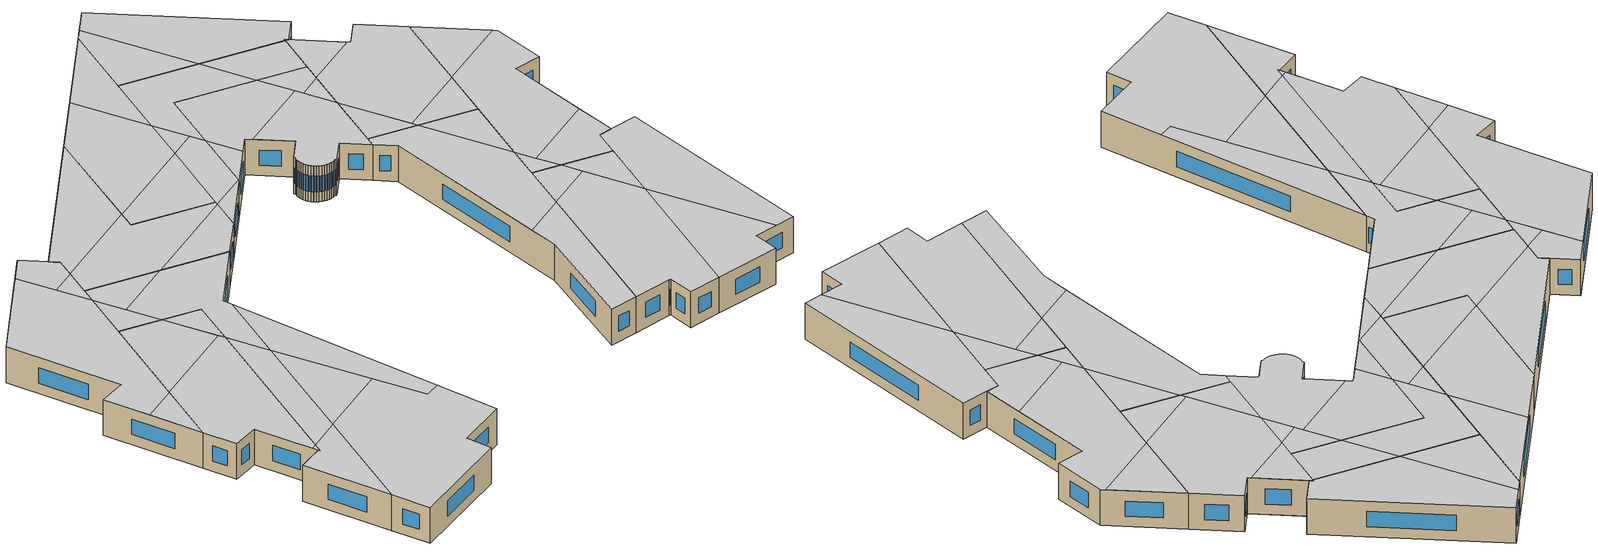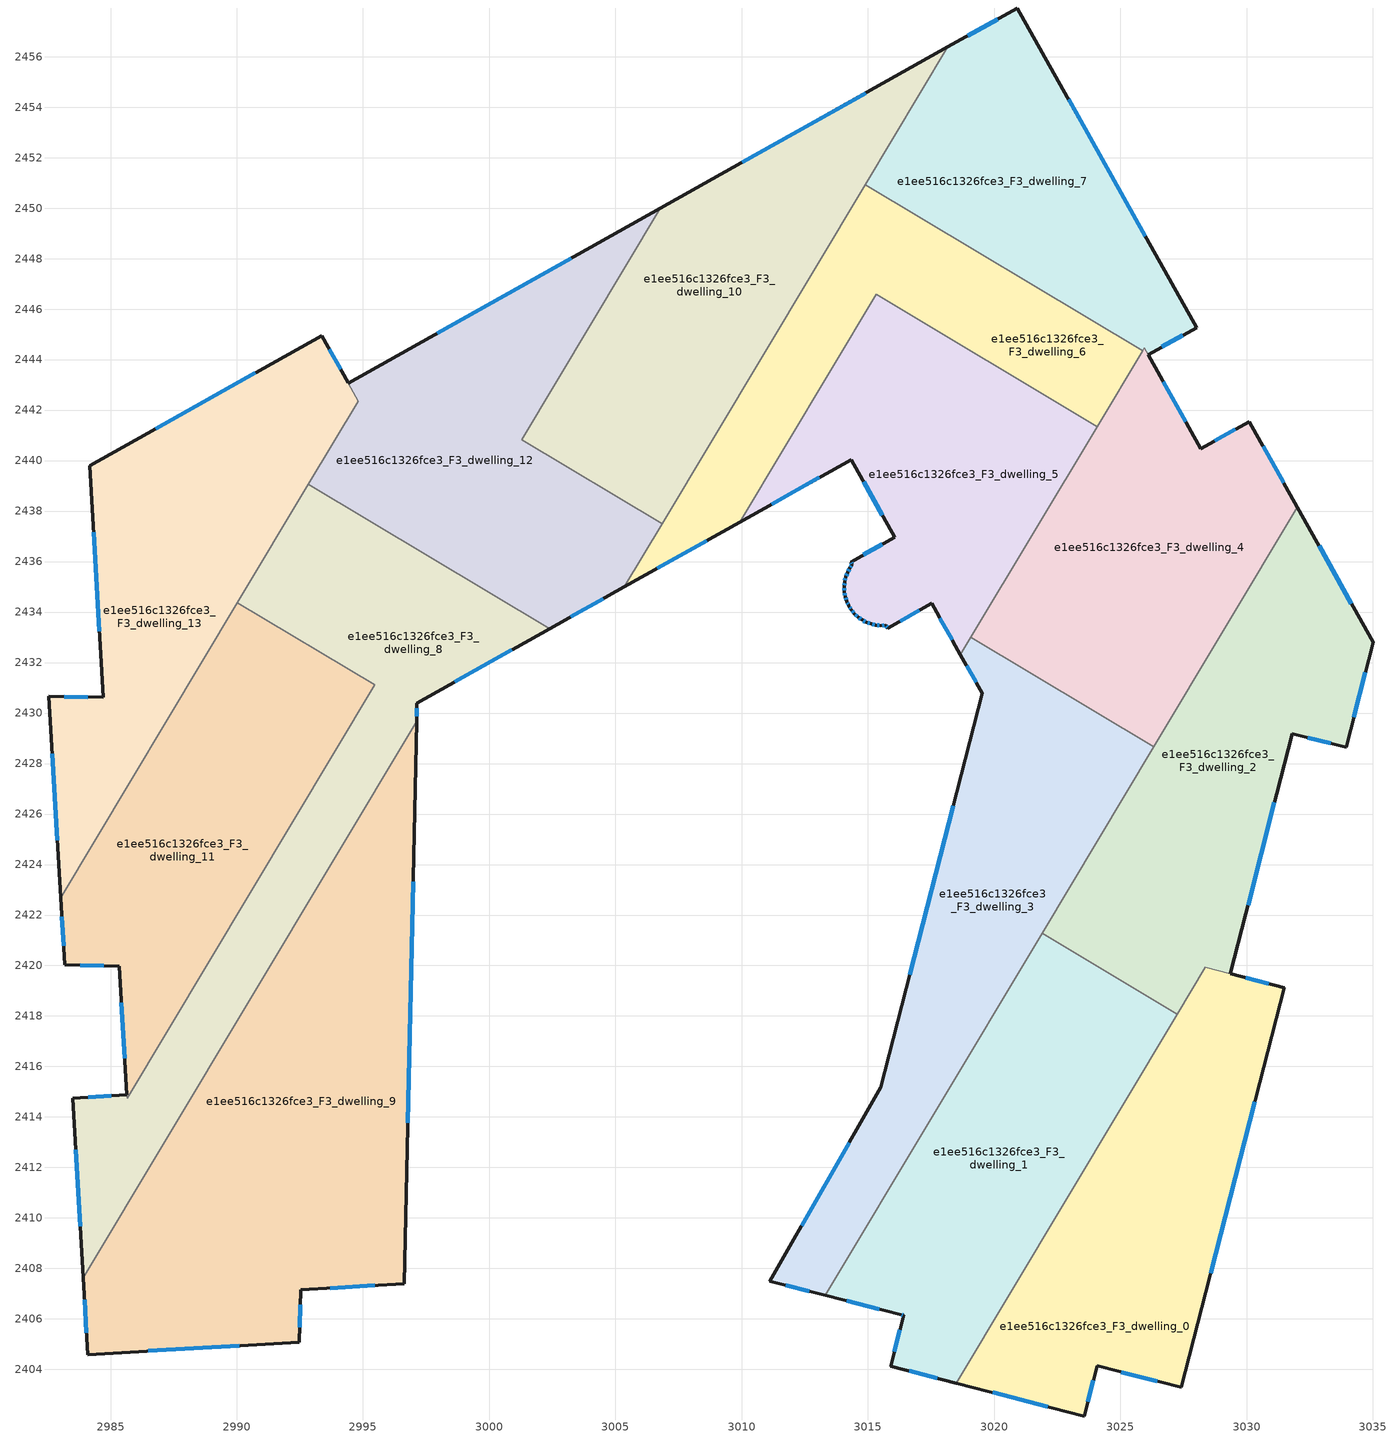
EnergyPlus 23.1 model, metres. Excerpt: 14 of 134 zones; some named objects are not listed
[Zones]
e1ee516c1326fce3_F3_dwelling_0
 floor to e1ee516c1326fce3_F2_dwelling_0 (EU_floor_Construction): 3031.49,2419.12 3027.41,2403.29 3024.08,2404.14 3023.56,2402.16 3018.49,2403.46 3028.36,2419.93 z9
 wall outside (EU_wall_Construction): 3018.49,2403.46 3023.56,2402.16 3024.08,2404.14 3027.41,2403.29 3031.49,2419.12 3029.37,2419.67 z9:12
 wall to e1ee516c1326fce3_F3_dwelling_2 (EU_wall_Construction): 3029.36,2419.67 3028.36,2419.93 3027.25,2418.07 z9:12
 wall to e1ee516c1326fce3_F3_dwelling_1 (EU_wall_Construction): 3027.24,2418.07 3018.49,2403.46 z9:12
 window (EU_Window_Construction): 3019.94,2403.09 3022.11,2402.53 / 3030.88,2419.28 3029.97,2419.51 / 3028.57,2407.81 3030.32,2414.6 / 3025.03,2403.89 3026.45,2403.53 / 3023.71,2402.72 3023.93,2403.57 z9.86:11.14
 ceiling to e1ee516c1326fce3_F4_dwelling_0 (EU_floor_Construction): 3027.41,2403.29 3031.49,2419.12 3028.36,2419.93 3024.62,2413.69 3025.92,2403.67 z12
 ceiling to e1ee516c1326fce3_F4_dwelling_4 (EU_floor_Construction): 3025.92,2403.67 3024.62,2413.69 3018.49,2403.46 3023.56,2402.16 3024.08,2404.14 z12
e1ee516c1326fce3_F3_dwelling_1
 floor to e1ee516c1326fce3_F2_dwelling_1 (EU_floor_Construction): 3027.24,2418.07 3018.49,2403.46 3015.9,2404.13 3016.42,2406.14 3016.32,2406.16 3013.31,2406.93 3021.9,2421.27 z9
 wall outside (EU_wall_Construction): 3013.31,2406.93 3016.32,2406.16 3016.42,2406.14 3015.9,2404.13 3018.49,2403.46 z9:12
 wall to e1ee516c1326fce3_F3_dwelling_2 (EU_wall_Construction): 3027.24,2418.07 3021.9,2421.27 z9:12
 wall to e1ee516c1326fce3_F3_dwelling_3 (EU_wall_Construction): 3021.9,2421.27 3013.31,2406.93 z9:12
 window (EU_Window_Construction): 3016.64,2403.94 3017.75,2403.65 / 3016.27,2405.56 3016.05,2404.7 / 3016.35,2406.16 3016.39,2406.15 / 3014.17,2406.71 3015.46,2406.38 z9.86:11.14
 ceiling to e1ee516c1326fce3_F4_dwelling_4 (EU_floor_Construction): 3018.49,2403.46 3024.62,2413.69 3024.01,2418.43 3019.88,2417.9 3013.31,2406.93 3016.42,2406.14 3015.9,2404.13 z12
 ceiling to e1ee516c1326fce3_F4_dwelling_5 (EU_floor_Construction): 3024.01,2418.43 3023.79,2420.14 3021.9,2421.27 3019.88,2417.9 z12
 ceiling to e1ee516c1326fce3_F4_dwelling_0 (EU_floor_Construction): 3024.62,2413.69 3027.24,2418.07 3023.79,2420.14 z12
e1ee516c1326fce3_F3_dwelling_10
 floor to e1ee516c1326fce3_F2_dwelling_10 (EU_floor_Construction): 3018.17,2456.38 3006.85,2437.49 3001.28,2440.83 3006.78,2450 z9
 wall outside (EU_wall_Construction): 3018.17,2456.38 3006.78,2450 z9:12
 wall to e1ee516c1326fce3_F3_dwelling_12 (EU_wall_Construction): 3006.78,2450 3001.28,2440.83 3006.85,2437.49 z9:12
 wall to e1ee516c1326fce3_F3_dwelling_6 (EU_wall_Construction): 3006.85,2437.49 3014.9,2450.93 z9:12
 wall to e1ee516c1326fce3_F3_dwelling_7 (EU_wall_Construction): 3014.9,2450.93 3018.17,2456.38 z9:12
 window (EU_Window_Construction): 3014.91,2454.56 3010.03,2451.83 z9.86:11.14
 ceiling to e1ee516c1326fce3_F4_dwelling_9 (EU_floor_Construction): 3010.22,2443.11 3012.14,2446.32 3011.33,2452.55 3006.78,2450 3002.02,2442.05 z12
 ceiling to e1ee516c1326fce3_F4_dwelling_8 (EU_floor_Construction): 3006.85,2437.49 3010.22,2443.11 3002.02,2442.05 3001.28,2440.83 z12
 ceiling to e1ee516c1326fce3_F4_dwelling_6 (EU_floor_Construction): 3012.14,2446.32 3018.17,2456.38 3011.33,2452.55 z12
e1ee516c1326fce3_F3_dwelling_11
 floor to e1ee516c1326fce3_F2_dwelling_11 (EU_floor_Construction): 2995.46,2431.11 2985.66,2414.75 2985.64,2414.87 2985.34,2419.98 2983.18,2420.03 2983.03,2422.69 2990.03,2434.37 z9
 wall outside (EU_wall_Construction): 2983.03,2422.69 2983.18,2420.03 2985.34,2419.98 2985.64,2414.87 z9:12
 wall to e1ee516c1326fce3_F3_dwelling_8 (EU_wall_Construction): 2985.64,2414.87 2985.66,2414.75 2995.46,2431.11 2990.03,2434.37 z9:12
 wall to e1ee516c1326fce3_F3_dwelling_13 (EU_wall_Construction): 2990.03,2434.37 2983.03,2422.69 z9:12
 window (EU_Window_Construction): 2985.43,2418.52 2985.56,2416.33 / 2983.8,2420.02 2984.72,2419.99 / 2983.07,2421.93 2983.14,2420.79 z9.86:11.14
 ceiling to e1ee516c1326fce3_F4_dwelling_11 (EU_floor_Construction): 2986.07,2415.43 2993.49,2427.83 2993.43,2428.33 2985.82,2427.34 2983.03,2422.69 2983.18,2420.03 2985.34,2419.98 2985.61,2415.37 z12
 ceiling to e1ee516c1326fce3_F4_dwelling_10 (EU_floor_Construction): 2985.66,2414.75 2986.07,2415.43 2985.61,2415.37 2985.64,2414.87 z12
 ceiling to e1ee516c1326fce3_F4_dwelling_12 (EU_floor_Construction): 2993.43,2428.33 2992.87,2432.67 2990.03,2434.37 2985.82,2427.34 z12
 ceiling to e1ee516c1326fce3_F4_dwelling_7 (EU_floor_Construction): 2993.49,2427.83 2995.46,2431.11 2992.87,2432.67 z12
e1ee516c1326fce3_F3_dwelling_12
 floor to e1ee516c1326fce3_F2_dwelling_12 (EU_floor_Construction): 3006.78,2450 3001.28,2440.83 3006.85,2437.49 3005.36,2435 3002.39,2433.34 2992.84,2439.06 2994.81,2442.36 2994.41,2443.07 z9
 wall outside (EU_wall_Construction): 3002.39,2433.34 3005.36,2435 / 3006.78,2450 2994.41,2443.07 z9:12
 wall to e1ee516c1326fce3_F3_dwelling_13 (EU_wall_Construction): 2994.41,2443.07 2994.81,2442.36 / 2994.81,2442.35 2992.84,2439.06 z9:12
 wall to e1ee516c1326fce3_F3_dwelling_8 (EU_wall_Construction): 2992.84,2439.06 3002.39,2433.34 z9:12
 wall to e1ee516c1326fce3_F3_dwelling_6 (EU_wall_Construction): 3005.36,2435 3006.85,2437.49 z9:12
 window (EU_Window_Construction): 3003.24,2433.81 3004.51,2434.53 / 3003.25,2448.02 2997.95,2445.05 z9.86:11.14
 ceiling to e1ee516c1326fce3_F4_dwelling_8 (EU_floor_Construction): 3006.68,2437.22 3006.85,2437.49 3001.28,2440.83 3002.02,2442.05 2994.01,2441.02 2992.84,2439.06 2997.83,2436.07 z12
 ceiling to e1ee516c1326fce3_F4_dwelling_9 (EU_floor_Construction): 3002.02,2442.05 3006.78,2450 2994.41,2443.07 2994.81,2442.36 2994.01,2441.02 z12
 ceiling to e1ee516c1326fce3_F4_dwelling_7 (EU_floor_Construction): 3005.36,2435 3006.68,2437.22 2997.83,2436.07 3002.39,2433.34 z12
e1ee516c1326fce3_F3_dwelling_13
 floor to e1ee516c1326fce3_F2_dwelling_13 (EU_floor_Construction): 2993.37,2444.95 2994.81,2442.35 2983.03,2422.69 2982.56,2430.66 2984.71,2430.62 2984.17,2439.79 z9
 wall outside (EU_wall_Construction): 2994.41,2443.08 2993.37,2444.95 2984.17,2439.79 2984.71,2430.62 2982.56,2430.66 2983.03,2422.69 z9:12
 wall to e1ee516c1326fce3_F3_dwelling_8 (EU_wall_Construction): 2990.03,2434.37 2992.84,2439.06 z9:12
 window (EU_Window_Construction): 2982.69,2428.38 2982.89,2424.96 / 2984.1,2430.63 2983.17,2430.64 / 2984.33,2437.17 2984.56,2433.24 / 2990.74,2443.47 2986.8,2441.26 / 2994.11,2443.61 2993.67,2444.41 z9.86:11.14
 ceiling to e1ee516c1326fce3_F4_dwelling_12 (EU_floor_Construction): 2985.82,2427.34 2992.18,2437.96 2991.42,2443.85 2984.17,2439.79 2984.71,2430.62 2982.56,2430.66 2982.78,2426.95 z12
 ceiling to e1ee516c1326fce3_F4_dwelling_11 (EU_floor_Construction): 2983.03,2422.69 2985.82,2427.34 2982.78,2426.95 z12
 ceiling to e1ee516c1326fce3_F4_dwelling_9 (EU_floor_Construction): 2994.01,2441.02 2994.81,2442.35 2993.37,2444.95 2991.42,2443.85 2991.82,2440.74 z12
 ceiling to e1ee516c1326fce3_F4_dwelling_8 (EU_floor_Construction): 2992.18,2437.97 2994.01,2441.02 2991.82,2440.74 z12
e1ee516c1326fce3_F3_dwelling_2
 floor to e1ee516c1326fce3_F2_dwelling_2 (EU_floor_Construction): 3032.01,2438.15 3035.01,2432.79 3033.94,2428.64 3031.8,2429.18 3029.36,2419.67 3028.36,2419.93 3027.24,2418.07 3021.9,2421.27 z9
 wall outside (EU_wall_Construction): 3029.36,2419.67 3031.8,2429.18 3033.94,2428.64 3035.01,2432.79 3032.01,2438.15 z9:12
 wall to e1ee516c1326fce3_F3_dwelling_4 (EU_wall_Construction): 3032.01,2438.15 3026.33,2428.66 z9:12
 wall to e1ee516c1326fce3_F3_dwelling_3 (EU_wall_Construction): 3026.33,2428.66 3021.9,2421.27 z9:12
 window (EU_Window_Construction): 3034.16,2434.32 3032.87,2436.62 / 3034.25,2429.83 3034.71,2431.61 / 3032.41,2429.03 3033.33,2428.79 / 3030.06,2422.39 3031.11,2426.46 z9.86:11.14
 ceiling to e1ee516c1326fce3_F4_dwelling_1 (EU_floor_Construction): 3030.19,2422.88 3031.8,2429.18 3033.94,2428.64 3035.01,2432.79 3034.84,2433.11 3028.5,2432.29 3023.33,2423.66 3023.54,2422.03 z12
 ceiling to e1ee516c1326fce3_F4_dwelling_0 (EU_floor_Construction): 3029.36,2419.67 3030.19,2422.88 3023.54,2422.03 3023.79,2420.14 3027.24,2418.07 3028.36,2419.93 z12
 ceiling to e1ee516c1326fce3_F4_dwelling_2 (EU_floor_Construction): 3034.84,2433.11 3032.01,2438.15 3028.5,2432.29 z12
 ceiling to e1ee516c1326fce3_F4_dwelling_5 (EU_floor_Construction): 3023.79,2420.14 3023.33,2423.66 3021.9,2421.27 z12
e1ee516c1326fce3_F3_dwelling_3
 floor to e1ee516c1326fce3_F2_dwelling_3 (EU_floor_Construction): 3026.33,2428.66 3013.31,2406.93 3011.12,2407.5 3015.51,2415.18 3019.53,2430.78 3018.67,2432.32 3019.08,2433.01 z9
 wall outside (EU_wall_Construction): 3018.67,2432.32 3019.53,2430.78 3015.51,2415.18 3011.12,2407.5 3013.31,2406.93 z9:12
 wall to e1ee516c1326fce3_F3_dwelling_4 (EU_wall_Construction): 3026.33,2428.66 3019.08,2433.01 z9:12
 wall to e1ee516c1326fce3_F3_dwelling_5 (EU_wall_Construction): 3019.08,2433.01 3018.67,2432.32 z9:12
 window (EU_Window_Construction): 3014.25,2412.98 3012.37,2409.69 / 3018.38,2426.32 3016.66,2419.64 / 3018.91,2431.88 3019.28,2431.22 / 3011.75,2407.33 3012.68,2407.09 z9.86:11.14
 ceiling to e1ee516c1326fce3_F4_dwelling_5 (EU_floor_Construction): 3019.88,2417.9 3023.33,2423.66 3022.38,2431.03 3019.08,2433.01 3018.67,2432.32 3019.53,2430.78 3016.08,2417.41 z12
 ceiling to e1ee516c1326fce3_F4_dwelling_4 (EU_floor_Construction): 3013.31,2406.93 3019.88,2417.9 3016.08,2417.41 3015.51,2415.18 3011.12,2407.5 z12
 ceiling to e1ee516c1326fce3_F4_dwelling_1 (EU_floor_Construction): 3023.33,2423.66 3026.33,2428.66 3022.38,2431.03 z12
e1ee516c1326fce3_F3_dwelling_4
 floor to e1ee516c1326fce3_F2_dwelling_4 (EU_floor_Construction): 3030.11,2441.54 3032.01,2438.15 3026.33,2428.66 3019.08,2433.01 3025.95,2444.47 3028.18,2440.47 z9
 wall outside (EU_wall_Construction): 3032.01,2438.15 3030.11,2441.54 3028.18,2440.47 3026.1,2444.19 z9:12
 wall to e1ee516c1326fce3_F3_dwelling_5 (EU_wall_Construction): 3024.08,2441.34 3019.08,2433.01 z9:12
 wall to e1ee516c1326fce3_F3_dwelling_7 (EU_wall_Construction): 3026.1,2444.19 3025.95,2444.47 3025.88,2444.35 z9:12
 wall to e1ee516c1326fce3_F3_dwelling_6 (EU_wall_Construction): 3025.88,2444.35 3024.08,2441.35 z9:12
 window (EU_Window_Construction): 3029.56,2441.24 3028.73,2440.78 / 3031.47,2439.12 3030.65,2440.57 / 3027.59,2441.53 3026.7,2443.13 z9.86:11.14
 ceiling to e1ee516c1326fce3_F4_dwelling_2 (EU_floor_Construction): 3028.5,2432.29 3032.01,2438.15 3030.11,2441.54 3028.18,2440.47 3028.07,2440.67 3023.3,2440.05 3021.58,2437.18 3022.32,2431.49 z12
 ceiling to e1ee516c1326fce3_F4_dwelling_3 (EU_floor_Construction): 3028.07,2440.67 3025.95,2444.47 3025.88,2444.35 3023.3,2440.05 z12
 ceiling to e1ee516c1326fce3_F4_dwelling_1 (EU_floor_Construction): 3026.33,2428.66 3028.5,2432.29 3022.32,2431.49 3022.38,2431.03 z12
 ceiling to e1ee516c1326fce3_F4_dwelling_5 (EU_floor_Construction): 3022.38,2431.03 3021.58,2437.18 3019.08,2433.01 z12
e1ee516c1326fce3_F3_dwelling_5
 floor to e1ee516c1326fce3_F2_dwelling_5 (EU_floor_Construction): 3024.08,2441.34 3018.67,2432.32 3017.53,2434.34 3015.78,2433.36 3015.71,2433.47 3015.51,2433.46 3015.32,2433.48 3015.12,2433.53 3014.94,2433.6 3014.77,2433.69 3014.61,2433.8 3014.47,2433.93 3014.34,2434.09 3014.25,2434.23 3014.24,2434.25 3014.16,2434.43 3014.1,2434.62 3014.07,2434.81 3014.06,2435 3014.08,2435.2 3014.12,2435.39 3014.19,2435.57 3014.28,2435.75 3014.37,2435.88 3014.31,2435.98 3016.06,2436.96 3014.34,2440.04 3009.93,2437.57 3015.33,2446.58 z9
 wall outside (EU_wall_Construction): 3009.93,2437.57 3014.34,2440.04 3016.06,2436.96 3014.31,2435.98 3014.37,2435.88 3014.28,2435.75 3014.19,2435.57 3014.12,2435.39 3014.08,2435.2 3014.06,2435 3014.07,2434.81 3014.1,2434.62 3014.16,2434.43 3014.24,2434.25 3014.25,2434.23 3014.34,2434.09 3014.47,2433.93 3014.61,2433.8 3014.77,2433.69 3014.94,2433.6 3015.12,2433.53 3015.32,2433.48 3015.51,2433.46 3015.71,2433.47 3015.78,2433.36 3017.53,2434.34 3018.67,2432.32 z9:12
 wall to e1ee516c1326fce3_F3_dwelling_6 (EU_wall_Construction): 3024.08,2441.34 3015.33,2446.58 3009.93,2437.57 z9:12
 window (EU_Window_Construction): 3017.85,2433.76 3018.34,2432.9 / 3016.28,2433.64 3017.03,2434.06 / 3015.73,2433.44 3015.76,2433.39 / 3015.57,2433.47 3015.65,2433.47 / 3015.37,2433.48 3015.46,2433.47 / 3015.18,2433.51 3015.26,2433.5 / 3014.99,2433.58 3015.07,2433.55 / 3014.82,2433.66 3014.89,2433.62 / 3014.66,2433.77 3014.72,2433.72 / 3014.51,2433.9 3014.57,2433.84 / 3014.38,2434.04 3014.43,2433.98 / 3014.28,2434.19 3014.32,2434.13 / 3014.18,2434.38 3014.22,2434.3 / 3014.12,2434.56 3014.14,2434.48 / 3014.08,2434.75 3014.09,2434.67 / 3014.06,2434.95 3014.07,2434.87 / 3014.07,2435.14 3014.07,2435.06 / 3014.11,2435.34 3014.09,2435.25 / 3014.17,2435.52 3014.14,2435.44 / 3014.26,2435.7 3014.22,2435.62 / 3014.35,2435.84 3014.31,2435.78 / 3014.33,2435.95 3014.36,2435.91 / 3015.56,2436.68 3014.81,2436.26 / 3014.83,2439.16 3015.57,2437.84 / 3011.19,2438.27 3013.08,2439.33 z9.86:11.14
 ceiling to e1ee516c1326fce3_F4_dwelling_6 (EU_floor_Construction): 3021.16,2440.45 3020.79,2443.31 3015.33,2446.58 3012.68,2442.15 3013.04,2439.31 3014.34,2440.04 3014.59,2439.6 z12
 ceiling to e1ee516c1326fce3_F4_dwelling_5 (EU_floor_Construction): 3018.67,2432.32 3021.58,2437.18 3021.16,2440.45 3014.59,2439.6 3016.06,2436.96 3014.31,2435.98 3014.37,2435.88 3014.28,2435.75 3014.19,2435.57 3014.12,2435.39 3014.08,2435.2 3014.06,2435 3014.07,2434.81 3014.1,2434.62 3014.16,2434.43 3014.24,2434.25 3014.25,2434.23 3014.34,2434.09 3014.47,2433.93 3014.61,2433.8 3014.77,2433.69 3014.94,2433.6 3015.12,2433.53 3015.32,2433.48 3015.51,2433.46 3015.71,2433.47 3015.78,2433.36 3017.53,2434.34 z12
 ceiling to e1ee516c1326fce3_F4_dwelling_8 (EU_floor_Construction): 3013.04,2439.31 3012.68,2442.15 3009.98,2437.64 3010.1,2437.66 z12
 ceiling to e1ee516c1326fce3_F4_dwelling_3 (EU_floor_Construction): 3023.3,2440.05 3024.08,2441.34 3020.79,2443.31 3021.25,2439.79 z12
 ceiling to e1ee516c1326fce3_F4_dwelling_2 (EU_floor_Construction): 3021.58,2437.18 3023.3,2440.05 3021.25,2439.79 z12
e1ee516c1326fce3_F3_dwelling_6
 floor to e1ee516c1326fce3_F2_dwelling_6 (EU_floor_Construction): 3025.88,2444.35 3024.08,2441.34 3015.33,2446.58 3009.93,2437.57 3005.36,2435 3014.9,2450.93 z9
 wall outside (EU_wall_Construction): 3005.36,2435 3009.93,2437.57 z9:12
 wall to e1ee516c1326fce3_F3_dwelling_7 (EU_wall_Construction): 3025.88,2444.35 3014.9,2450.93 z9:12
 window (EU_Window_Construction): 3006.66,2435.74 3008.62,2436.83 z9.86:11.14
 ceiling to e1ee516c1326fce3_F4_dwelling_3 (EU_floor_Construction): 3024.08,2441.34 3025.88,2444.35 3020.22,2447.75 3020.79,2443.31 z12
 ceiling to e1ee516c1326fce3_F4_dwelling_9 (EU_floor_Construction): 3012.51,2443.41 3012.14,2446.32 3010.22,2443.11 z12
 ceiling to e1ee516c1326fce3_F4_dwelling_7 (EU_floor_Construction): 3009.93,2437.57 3009.98,2437.64 3006.68,2437.22 3005.36,2435 z12
 ceiling to e1ee516c1326fce3_F4_dwelling_8 (EU_floor_Construction): 3009.98,2437.64 3012.68,2442.15 3012.51,2443.41 3010.22,2443.11 3006.68,2437.22 z12
 ceiling to e1ee516c1326fce3_F4_dwelling_6 (EU_floor_Construction): 3020.79,2443.31 3020.22,2447.75 3014.9,2450.93 3012.14,2446.32 3012.68,2442.15 3015.33,2446.58 z12
e1ee516c1326fce3_F3_dwelling_7
 floor to e1ee516c1326fce3_F2_dwelling_7 (EU_floor_Construction): 3020.92,2457.93 3028.02,2445.27 3026.1,2444.19 3025.95,2444.47 3025.88,2444.35 3014.9,2450.93 3018.17,2456.38 z9
 wall outside (EU_wall_Construction): 3026.1,2444.19 3028.02,2445.27 3020.92,2457.93 3018.17,2456.38 z9:12
 window (EU_Window_Construction): 3020.13,2457.49 3018.95,2456.82 / 3025.99,2448.89 3022.95,2454.31 / 3026.65,2444.5 3027.47,2444.96 z9.86:11.14
 ceiling to e1ee516c1326fce3_F4_dwelling_3 (EU_floor_Construction): 3028.02,2445.27 3020.92,2457.93 3019.04,2456.87 3020.22,2447.75 3025.88,2444.35 3025.95,2444.47 3026.1,2444.19 z12
 ceiling to e1ee516c1326fce3_F4_dwelling_6 (EU_floor_Construction): 3020.22,2447.75 3019.04,2456.87 3018.17,2456.38 3014.9,2450.93 z12
e1ee516c1326fce3_F3_dwelling_8
 floor to e1ee516c1326fce3_F2_dwelling_8 (EU_floor_Construction): 3002.39,2433.34 2997.14,2430.39 2997.12,2429.67 2983.92,2407.64 2983.5,2414.74 2985.64,2414.87 2985.66,2414.75 2995.46,2431.11 2990.03,2434.37 2992.84,2439.06 z9
 wall outside (EU_wall_Construction): 2997.12,2429.67 2997.14,2430.39 3002.39,2433.34 / 2985.64,2414.87 2983.5,2414.74 2983.92,2407.64 z9:12
 wall to e1ee516c1326fce3_F3_dwelling_9 (EU_wall_Construction): 2983.92,2407.64 2997.12,2429.67 z9:12
 window (EU_Window_Construction): 2998.64,2431.23 3000.89,2432.5 / 2997.12,2429.88 2997.13,2430.19 / 2983.62,2412.71 2983.8,2409.67 / 2985.03,2414.84 2984.11,2414.78 z9.86:11.14
 ceiling to e1ee516c1326fce3_F4_dwelling_7 (EU_floor_Construction): 2997.12,2429.67 2997.14,2430.39 3002.39,2433.34 2997.83,2436.07 2992.52,2435.39 2992.87,2432.67 2995.46,2431.11 2993.49,2427.83 2993.94,2424.37 z12
 ceiling to e1ee516c1326fce3_F4_dwelling_8 (EU_floor_Construction): 2997.83,2436.07 2992.84,2439.06 2992.18,2437.97 2992.52,2435.39 z12
 ceiling to e1ee516c1326fce3_F4_dwelling_11 (EU_floor_Construction): 2988.8,2415.79 2993.94,2424.37 2993.49,2427.83 2986.07,2415.43 z12
 ceiling to e1ee516c1326fce3_F4_dwelling_10 (EU_floor_Construction): 2983.92,2407.64 2988.8,2415.79 2986.07,2415.43 2985.66,2414.75 2985.64,2414.87 2983.5,2414.74 z12
 ceiling to e1ee516c1326fce3_F4_dwelling_12 (EU_floor_Construction): 2992.87,2432.67 2992.18,2437.96 2990.03,2434.37 z12
e1ee516c1326fce3_F3_dwelling_9
 floor to e1ee516c1326fce3_F2_dwelling_9 (EU_floor_Construction): 2997.12,2429.67 2996.64,2407.4 2992.53,2407.15 2992.48,2405.08 2984.1,2404.59 2983.92,2407.64 z9
 wall outside (EU_wall_Construction): 2983.92,2407.64 2984.1,2404.59 2992.48,2405.08 2992.53,2407.15 2996.64,2407.4 2997.12,2429.67 z9:12
 window (EU_Window_Construction): 2996.78,2413.76 2996.98,2423.31 / 2993.71,2407.22 2995.47,2407.33 / 2992.5,2405.67 2992.52,2406.56 / 2986.49,2404.73 2990.09,2404.94 / 2983.97,2406.77 2984.05,2405.46 z9.86:11.14
 ceiling to e1ee516c1326fce3_F4_dwelling_10 (EU_floor_Construction): 2996.64,2407.4 2996.75,2412.42 2995.5,2412.35 2994.95,2416.58 2988.8,2415.79 2983.92,2407.64 2984.1,2404.59 2992.48,2405.08 2992.53,2407.15 z12
 ceiling to e1ee516c1326fce3_F4_dwelling_11 (EU_floor_Construction): 2994.95,2416.58 2993.94,2424.37 2988.8,2415.79 z12
 ceiling to e1ee516c1326fce3_F4_dwelling_7 (EU_floor_Construction): 2996.75,2412.42 2997.12,2429.67 2993.94,2424.37 2995.5,2412.35 z12
[Building]
EU S2 Campaign: North Axis=0; Terrain=City; Solar Distribution=FullExterior
[Site:Location]
Helsinki-Vantaa.AP: Latitude=60.317; Longitude=24.963; Time Zone=2; Elevation=54.6
[SizingPeriod:WeatherFileDays]
AnnualSizingPeriod: Begin Month=1; Begin Day of Month=1; End Month=12; End Day of Month=31; Day of Week for Start Day=Monday; Use Weather File Daylight Saving Period=No; Use Weather File Rain and Snow Indicators=No
[MATERIAL]
EU_InternalMass_Material: Roughness=MediumRough; Thickness=0.1; Conductivity=1; Density=1800; Specific Heat=900; Thermal Absorptance=0.9; Solar Absorptance=0.7; Visible Absorptance=0.7
[MATERIAL:NOMASS] Roughness=MediumRough; Thermal Absorptance=0.9; Solar Absorptance=0.7; Visible Absorptance=0.7
Name | Thermal Resistance
EU_wall_NoMass | 5.91765
EU_floor_NoMass | 6.2875
[WINDOWMATERIAL:SIMPLEGLAZINGSYSTEM]
EU_Window_SimpleGlazing: UFactor=0.994035; Solar Heat Gain Coefficient=0.7; Visible Transmittance=0.7
[CONSTRUCTION]
EU_wall_Construction: EU_wall_NoMass
EU_floor_Construction: EU_floor_NoMass
EU_Window_Construction: EU_Window_SimpleGlazing
EU_InternalMass_Construction: EU_InternalMass_Material
[ZONE] Type=1; Multiplier=1; Ceiling Height=autocalculate; Floor Area=autocalculate; Part of Total Floor Area=Yes
Name | Volume
e1ee516c1326fce3_F3_dwelling_0 | 307.479
e1ee516c1326fce3_F3_dwelling_1 | 313.69
e1ee516c1326fce3_F3_dwelling_10 | 318.435
e1ee516c1326fce3_F3_dwelling_11 | 302.446
e1ee516c1326fce3_F3_dwelling_12 | 317.712
e1ee516c1326fce3_F3_dwelling_13 | 311.613
e1ee516c1326fce3_F3_dwelling_2 | 319.113
e1ee516c1326fce3_F3_dwelling_3 | 313.427
e1ee516c1326fce3_F3_dwelling_4 | 307.209
e1ee516c1326fce3_F3_dwelling_5 | 278.038
e1ee516c1326fce3_F3_dwelling_6 | 234.568
e1ee516c1326fce3_F3_dwelling_7 | 240.732
e1ee516c1326fce3_F3_dwelling_8 | 326.927
e1ee516c1326fce3_F3_dwelling_9 | 496.628
[INTERNALMASS] Construction=EU_InternalMass_Construction
Name | Zone or ZoneList | Surface Area
e1ee516c1326fce3_F3_dwelling_0_EU_InternalMass | e1ee516c1326fce3_F3_dwelling_0 | 102.498
e1ee516c1326fce3_F3_dwelling_1_EU_InternalMass | e1ee516c1326fce3_F3_dwelling_1 | 104.564
e1ee516c1326fce3_F3_dwelling_2_EU_InternalMass | e1ee516c1326fce3_F3_dwelling_2 | 106.372
e1ee516c1326fce3_F3_dwelling_3_EU_InternalMass | e1ee516c1326fce3_F3_dwelling_3 | 104.476
e1ee516c1326fce3_F3_dwelling_4_EU_InternalMass | e1ee516c1326fce3_F3_dwelling_4 | 102.402
e1ee516c1326fce3_F3_dwelling_5_EU_InternalMass | e1ee516c1326fce3_F3_dwelling_5 | 92.6777
e1ee516c1326fce3_F3_dwelling_6_EU_InternalMass | e1ee516c1326fce3_F3_dwelling_6 | 78.1893
e1ee516c1326fce3_F3_dwelling_7_EU_InternalMass | e1ee516c1326fce3_F3_dwelling_7 | 80.2447
e1ee516c1326fce3_F3_dwelling_8_EU_InternalMass | e1ee516c1326fce3_F3_dwelling_8 | 108.969
e1ee516c1326fce3_F3_dwelling_9_EU_InternalMass | e1ee516c1326fce3_F3_dwelling_9 | 165.546
e1ee516c1326fce3_F3_dwelling_10_EU_InternalMass | e1ee516c1326fce3_F3_dwelling_10 | 106.143
e1ee516c1326fce3_F3_dwelling_11_EU_InternalMass | e1ee516c1326fce3_F3_dwelling_11 | 100.814
e1ee516c1326fce3_F3_dwelling_12_EU_InternalMass | e1ee516c1326fce3_F3_dwelling_12 | 105.903
e1ee516c1326fce3_F3_dwelling_13_EU_InternalMass | e1ee516c1326fce3_F3_dwelling_13 | 103.878
[OTHEREQUIPMENT] Fuel Type=Electricity; Design Level Calculation Method=Watts/Area; Power per Zone Floor Area=1; Fraction Latent=0; Fraction Radiant=0; Fraction Lost=0; Carbon Dioxide Generation Rate=0; EndUse Subcategory=EU_Step8_InternalGains
Name | Zone or ZoneList or Space or SpaceList | Schedule
EU_Step8_InternalGain_e1ee516c1326fce3_F3_dwelling_0_f000 | e1ee516c1326fce3_F3_dwelling_0 | EU_Step8_GainSchedule_e1ee516c1326fce3_F3_dwelling_0_f000
EU_Step8_InternalGain_e1ee516c1326fce3_F3_dwelling_1_f000 | e1ee516c1326fce3_F3_dwelling_1 | EU_Step8_GainSchedule_e1ee516c1326fce3_F3_dwelling_1_f000
EU_Step8_InternalGain_e1ee516c1326fce3_F3_dwelling_2_f000 | e1ee516c1326fce3_F3_dwelling_2 | EU_Step8_GainSchedule_e1ee516c1326fce3_F3_dwelling_2_f000
EU_Step8_InternalGain_e1ee516c1326fce3_F3_dwelling_3_f000 | e1ee516c1326fce3_F3_dwelling_3 | EU_Step8_GainSchedule_e1ee516c1326fce3_F3_dwelling_3_f000
EU_Step8_InternalGain_e1ee516c1326fce3_F3_dwelling_4_f000 | e1ee516c1326fce3_F3_dwelling_4 | EU_Step8_GainSchedule_e1ee516c1326fce3_F3_dwelling_4_f000
EU_Step8_InternalGain_e1ee516c1326fce3_F3_dwelling_5_f000 | e1ee516c1326fce3_F3_dwelling_5 | EU_Step8_GainSchedule_e1ee516c1326fce3_F3_dwelling_5_f000
EU_Step8_InternalGain_e1ee516c1326fce3_F3_dwelling_6_f000 | e1ee516c1326fce3_F3_dwelling_6 | EU_Step8_GainSchedule_e1ee516c1326fce3_F3_dwelling_6_f000
EU_Step8_InternalGain_e1ee516c1326fce3_F3_dwelling_7_f000 | e1ee516c1326fce3_F3_dwelling_7 | EU_Step8_GainSchedule_e1ee516c1326fce3_F3_dwelling_7_f000
EU_Step8_InternalGain_e1ee516c1326fce3_F3_dwelling_8_f000 | e1ee516c1326fce3_F3_dwelling_8 | EU_Step8_GainSchedule_e1ee516c1326fce3_F3_dwelling_8_f000
EU_Step8_InternalGain_e1ee516c1326fce3_F3_dwelling_9_f000 | e1ee516c1326fce3_F3_dwelling_9 | EU_Step8_GainSchedule_e1ee516c1326fce3_F3_dwelling_9_f000
EU_Step8_InternalGain_e1ee516c1326fce3_F3_dwelling_10_f000 | e1ee516c1326fce3_F3_dwelling_10 | EU_Step8_GainSchedule_e1ee516c1326fce3_F3_dwelling_10_f000
EU_Step8_InternalGain_e1ee516c1326fce3_F3_dwelling_11_f000 | e1ee516c1326fce3_F3_dwelling_11 | EU_Step8_GainSchedule_e1ee516c1326fce3_F3_dwelling_11_f000
EU_Step8_InternalGain_e1ee516c1326fce3_F3_dwelling_12_f000 | e1ee516c1326fce3_F3_dwelling_12 | EU_Step8_GainSchedule_e1ee516c1326fce3_F3_dwelling_12_f000
EU_Step8_InternalGain_e1ee516c1326fce3_F3_dwelling_13_f000 | e1ee516c1326fce3_F3_dwelling_13 | EU_Step8_GainSchedule_e1ee516c1326fce3_F3_dwelling_13_f000
[ZONEVENTILATION:DESIGNFLOWRATE] Schedule=EU_AlwaysOn; Design Flow Rate Calculation Method=AirChanges/Hour; Air Changes per Hour=0.596421; Ventilation Type=Natural; Fan Pressure Rise=0; Fan Total Efficiency=1; Constant Term Coefficient=1; Temperature Term Coefficient=0; Velocity Term Coefficient=0; Velocity Squared Term Coefficient=0; Minimum Indoor Temperature=-100; Maximum Indoor Temperature=100; Delta Temperature=-100; Minimum Outdoor Temperature=-100; Maximum Outdoor Temperature=100; Maximum Wind Speed=40
Name | Zone or ZoneList or Space or SpaceList
EU_ConstantAir_e1ee516c1326fce3_F3_dwelling_0 | e1ee516c1326fce3_F3_dwelling_0
EU_ConstantAir_e1ee516c1326fce3_F3_dwelling_1 | e1ee516c1326fce3_F3_dwelling_1
EU_ConstantAir_e1ee516c1326fce3_F3_dwelling_2 | e1ee516c1326fce3_F3_dwelling_2
EU_ConstantAir_e1ee516c1326fce3_F3_dwelling_3 | e1ee516c1326fce3_F3_dwelling_3
EU_ConstantAir_e1ee516c1326fce3_F3_dwelling_4 | e1ee516c1326fce3_F3_dwelling_4
EU_ConstantAir_e1ee516c1326fce3_F3_dwelling_5 | e1ee516c1326fce3_F3_dwelling_5
EU_ConstantAir_e1ee516c1326fce3_F3_dwelling_6 | e1ee516c1326fce3_F3_dwelling_6
EU_ConstantAir_e1ee516c1326fce3_F3_dwelling_7 | e1ee516c1326fce3_F3_dwelling_7
EU_ConstantAir_e1ee516c1326fce3_F3_dwelling_8 | e1ee516c1326fce3_F3_dwelling_8
EU_ConstantAir_e1ee516c1326fce3_F3_dwelling_9 | e1ee516c1326fce3_F3_dwelling_9
EU_ConstantAir_e1ee516c1326fce3_F3_dwelling_10 | e1ee516c1326fce3_F3_dwelling_10
EU_ConstantAir_e1ee516c1326fce3_F3_dwelling_11 | e1ee516c1326fce3_F3_dwelling_11
EU_ConstantAir_e1ee516c1326fce3_F3_dwelling_12 | e1ee516c1326fce3_F3_dwelling_12
EU_ConstantAir_e1ee516c1326fce3_F3_dwelling_13 | e1ee516c1326fce3_F3_dwelling_13
[HVACTEMPLATE:ZONE:IDEALLOADSAIRSYSTEM] System Availability Schedule=EU_AlwaysOn; Maximum Heating Supply Air Temperature=50; Minimum Cooling Supply Air Temperature=13; Maximum Heating Supply Air Humidity Ratio=0.0156; Minimum Cooling Supply Air Humidity Ratio=0.0077; Heating Limit=NoLimit; Cooling Limit=NoLimit; Heating Availability Schedule=EU_AlwaysOn; Cooling Availability Schedule=EU_CoolingOff; Dehumidification Control Type=ConstantSensibleHeatRatio; Cooling Sensible Heat Ratio=0.7; Dehumidification Setpoint=60; Humidification Control Type=None; Humidification Setpoint=30; Outdoor Air Method=None; Outdoor Air Flow Rate per Person=0.00944; Outdoor Air Flow Rate per Zone Floor Area=0; Outdoor Air Flow Rate per Zone=0; Demand Controlled Ventilation Type=None; Outdoor Air Economizer Type=NoEconomizer; Heat Recovery Type=None; Sensible Heat Recovery Effectiveness=0.7; Latent Heat Recovery Effectiveness=0.65
Name | Template Thermostat
e1ee516c1326fce3_F3_dwelling_0 | EU_HeatOnly_e1ee516c1326fce3_F3_dwelling_0
e1ee516c1326fce3_F3_dwelling_1 | EU_HeatOnly_e1ee516c1326fce3_F3_dwelling_1
e1ee516c1326fce3_F3_dwelling_2 | EU_HeatOnly_e1ee516c1326fce3_F3_dwelling_2
e1ee516c1326fce3_F3_dwelling_3 | EU_HeatOnly_e1ee516c1326fce3_F3_dwelling_3
e1ee516c1326fce3_F3_dwelling_4 | EU_HeatOnly_e1ee516c1326fce3_F3_dwelling_4
e1ee516c1326fce3_F3_dwelling_5 | EU_HeatOnly_e1ee516c1326fce3_F3_dwelling_5
e1ee516c1326fce3_F3_dwelling_6 | EU_HeatOnly_e1ee516c1326fce3_F3_dwelling_6
e1ee516c1326fce3_F3_dwelling_7 | EU_HeatOnly_e1ee516c1326fce3_F3_dwelling_7
e1ee516c1326fce3_F3_dwelling_8 | EU_HeatOnly_e1ee516c1326fce3_F3_dwelling_8
e1ee516c1326fce3_F3_dwelling_9 | EU_HeatOnly_e1ee516c1326fce3_F3_dwelling_9
e1ee516c1326fce3_F3_dwelling_10 | EU_HeatOnly_e1ee516c1326fce3_F3_dwelling_10
e1ee516c1326fce3_F3_dwelling_11 | EU_HeatOnly_e1ee516c1326fce3_F3_dwelling_11
e1ee516c1326fce3_F3_dwelling_12 | EU_HeatOnly_e1ee516c1326fce3_F3_dwelling_12
e1ee516c1326fce3_F3_dwelling_13 | EU_HeatOnly_e1ee516c1326fce3_F3_dwelling_13
[SIZING:ZONE] Zone Cooling Design Supply Air Temperature Input Method=SupplyAirTemperature; Zone Cooling Design Supply Air Temperature=13; Zone Heating Design Supply Air Temperature Input Method=SupplyAirTemperature; Zone Heating Design Supply Air Temperature=50; Zone Cooling Design Supply Air Humidity Ratio=0.008; Zone Heating Design Supply Air Humidity Ratio=0.008; Cooling Design Air Flow Method=DesignDay; Cooling Design Air Flow Rate=0; Cooling Minimum Air Flow per Zone Floor Area=0.000762; Cooling Minimum Air Flow=0; Cooling Minimum Air Flow Fraction=0.2; Heating Design Air Flow Method=DesignDay; Heating Design Air Flow Rate=0; Heating Maximum Air Flow per Zone Floor Area=0.002032; Heating Maximum Air Flow=0.141576; Heating Maximum Air Flow Fraction=0.3; Account for Dedicated Outdoor Air System=No; Dedicated Outdoor Air System Control Strategy=NeutralSupplyAir; Dedicated Outdoor Air Low Setpoint Temperature for Design=autosize; Dedicated Outdoor Air High Setpoint Temperature for Design=autosize; Zone Load Sizing Method=Sensible Load Only No Latent Load; Zone Latent Cooling Design Supply Air Humidity Ratio Input Method=HumidityRatioDifference; Zone Cooling Design Supply Air Humidity Ratio Difference=0.005; Zone Latent Heating Design Supply Air Humidity Ratio Input Method=HumidityRatioDifference; Zone Humidification Design Supply Air Humidity Ratio Difference=0.005
e1ee516c1326fce3_F3_dwelling_0; e1ee516c1326fce3_F3_dwelling_1; e1ee516c1326fce3_F3_dwelling_2; e1ee516c1326fce3_F3_dwelling_3; e1ee516c1326fce3_F3_dwelling_4; e1ee516c1326fce3_F3_dwelling_5; e1ee516c1326fce3_F3_dwelling_6; e1ee516c1326fce3_F3_dwelling_7; e1ee516c1326fce3_F3_dwelling_8; e1ee516c1326fce3_F3_dwelling_9; e1ee516c1326fce3_F3_dwelling_10; e1ee516c1326fce3_F3_dwelling_11; e1ee516c1326fce3_F3_dwelling_12; e1ee516c1326fce3_F3_dwelling_13
[SCHEDULE:CONSTANT]
Name | Hourly Value
EU_AlwaysOn | 1
EU_CoolingOff | 0
[SCHEDULE:FILE] Column Number=1; Rows to Skip at Top=0; Number of Hours of Data=8760; Column Separator=Comma; Interpolate to Timestep=No; Minutes per Item=60; Adjust Schedule for Daylight Savings=Yes
Name | File
EU_Step8_GainSchedule_e1ee516c1326fce3_F3_dwelling_0_f000 | ../../schedules/e1ee516c1326fce3/e1ee516c1326fce3_F3_dwelling_0_f000_gain.csv
EU_Step8_GainSchedule_e1ee516c1326fce3_F3_dwelling_1_f000 | ../../schedules/e1ee516c1326fce3/e1ee516c1326fce3_F3_dwelling_1_f000_gain.csv
EU_Step8_GainSchedule_e1ee516c1326fce3_F3_dwelling_2_f000 | ../../schedules/e1ee516c1326fce3/e1ee516c1326fce3_F3_dwelling_2_f000_gain.csv
EU_Step8_GainSchedule_e1ee516c1326fce3_F3_dwelling_3_f000 | ../../schedules/e1ee516c1326fce3/e1ee516c1326fce3_F3_dwelling_3_f000_gain.csv
EU_Step8_GainSchedule_e1ee516c1326fce3_F3_dwelling_4_f000 | ../../schedules/e1ee516c1326fce3/e1ee516c1326fce3_F3_dwelling_4_f000_gain.csv
EU_Step8_GainSchedule_e1ee516c1326fce3_F3_dwelling_5_f000 | ../../schedules/e1ee516c1326fce3/e1ee516c1326fce3_F3_dwelling_5_f000_gain.csv
EU_Step8_GainSchedule_e1ee516c1326fce3_F3_dwelling_6_f000 | ../../schedules/e1ee516c1326fce3/e1ee516c1326fce3_F3_dwelling_6_f000_gain.csv
EU_Step8_GainSchedule_e1ee516c1326fce3_F3_dwelling_7_f000 | ../../schedules/e1ee516c1326fce3/e1ee516c1326fce3_F3_dwelling_7_f000_gain.csv
EU_Step8_GainSchedule_e1ee516c1326fce3_F3_dwelling_8_f000 | ../../schedules/e1ee516c1326fce3/e1ee516c1326fce3_F3_dwelling_8_f000_gain.csv
EU_Step8_GainSchedule_e1ee516c1326fce3_F3_dwelling_9_f000 | ../../schedules/e1ee516c1326fce3/e1ee516c1326fce3_F3_dwelling_9_f000_gain.csv
EU_Step8_GainSchedule_e1ee516c1326fce3_F3_dwelling_10_f000 | ../../schedules/e1ee516c1326fce3/e1ee516c1326fce3_F3_dwelling_10_f000_gain.csv
EU_Step8_GainSchedule_e1ee516c1326fce3_F3_dwelling_11_f000 | ../../schedules/e1ee516c1326fce3/e1ee516c1326fce3_F3_dwelling_11_f000_gain.csv
EU_Step8_GainSchedule_e1ee516c1326fce3_F3_dwelling_12_f000 | ../../schedules/e1ee516c1326fce3/e1ee516c1326fce3_F3_dwelling_12_f000_gain.csv
EU_Step8_GainSchedule_e1ee516c1326fce3_F3_dwelling_13_f000 | ../../schedules/e1ee516c1326fce3/e1ee516c1326fce3_F3_dwelling_13_f000_gain.csv
